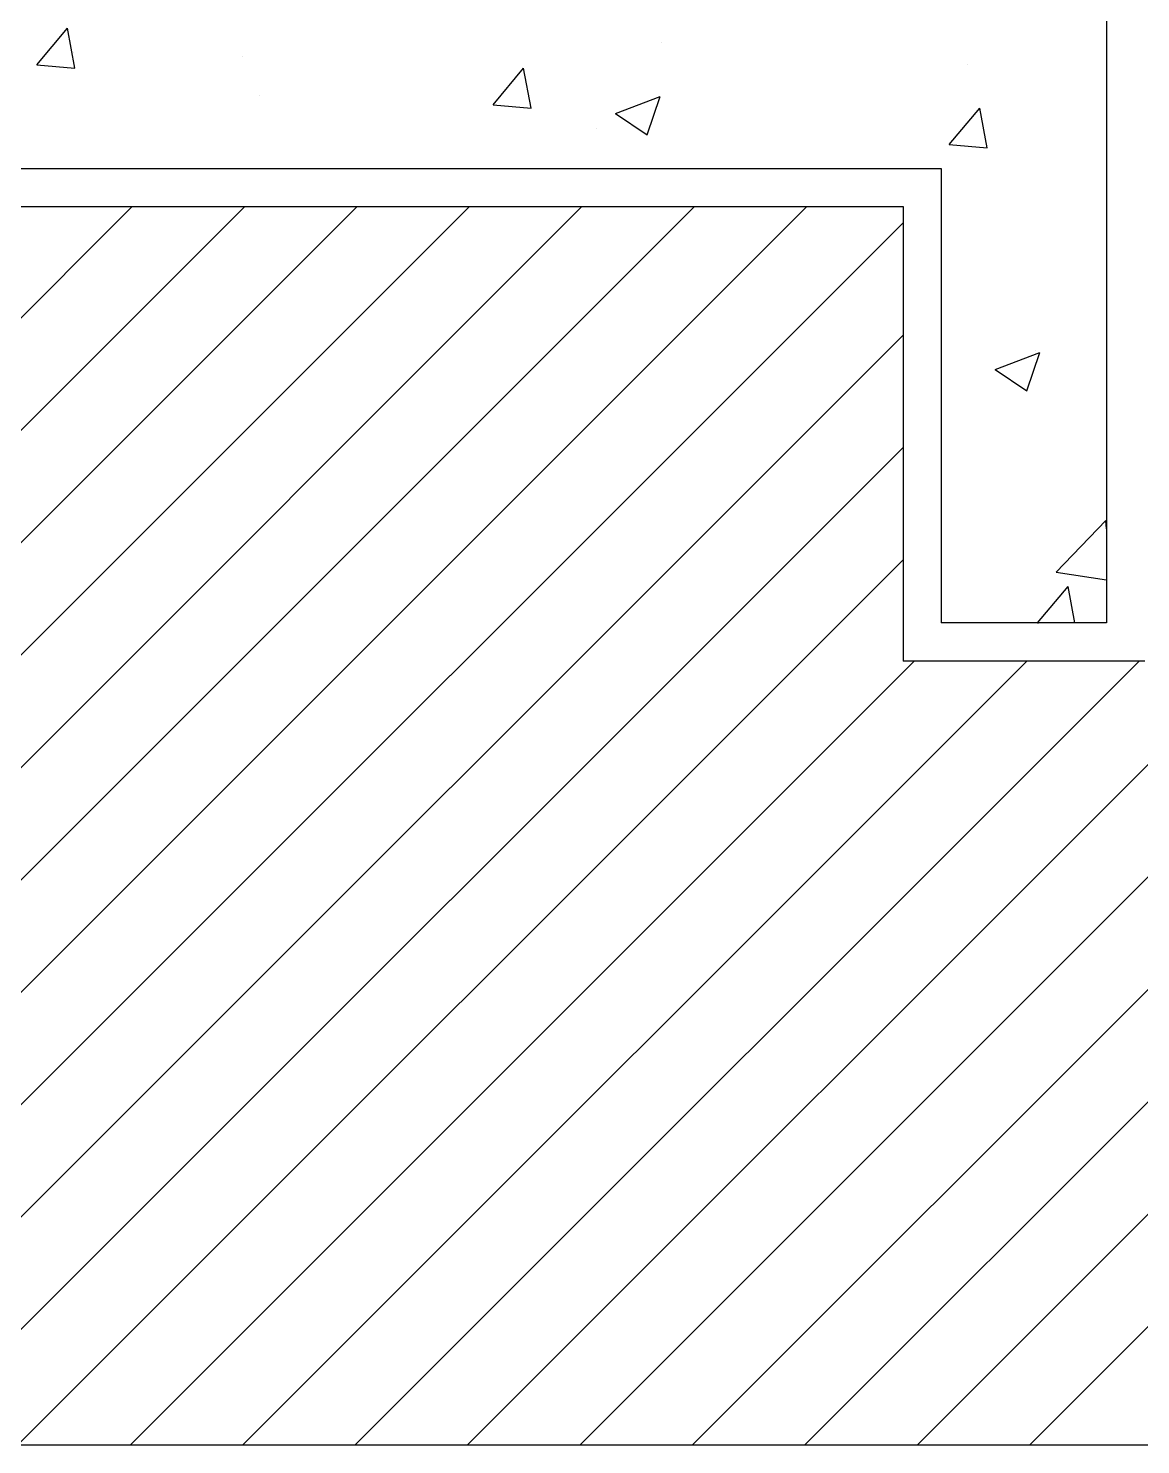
# Model space of a CAD drawing. Extents: x -43 to 70, y -5 to 23.
# Drawn here: x 15.277 to 16.151, y 9.789 to 10.902 of the extents above; entities that cross this region are included whole.
import ezdxf

# ---------------------------------------------------------------- set-up
doc = ezdxf.new("R2010")
doc.units = 0
doc.header["$LTSCALE"] = 20
doc.layers.get('0').update_dxf_attribs({"color": 5, "linetype": 'CONTINUOUS'})
for name, color, linetype in [('BASE', 1, 'CONTINUOUS'), ('CONTRAPIS', 1, 'CONTINUOUS'), ('TEXTO', 1, 'CONTINUOUS')]:
    doc.layers.add(name, color=color, linetype=linetype)

# ---------------------------------------------------------------- blocks, each defined once
blk = doc.blocks.new('*X71')
at = {"color": 0, "linetype": 'CONTINUOUS'}
for p, q in [((15.6221, 9.7885), (16.6259, 10.7923)), ((15.7105, 9.7885), (16.7143, 10.7923)), ((15.7989, 9.7885), (16.8027, 10.7923)), ((15.8873, 9.7885), (16.8911, 10.7923)), ((15.9757, 9.7885), (16.9795, 10.7923)), ((16.0641, 9.7885), (17.0679, 10.7923)), ((14.3847, 9.7885), (15.3585, 10.7623)), ((14.4731, 9.7885), (15.4469, 10.7623)), ((14.5615, 9.7885), (15.5353, 10.7623)), ((14.6499, 9.7885), (15.6236, 10.7623)), ((14.7383, 9.7885), (15.712, 10.7623)), ((14.8267, 9.7885), (15.8004, 10.7623)), ((14.915, 9.7885), (15.8888, 10.7623)), ((15.0034, 9.7885), (15.9645, 10.7496)), ((15.0918, 9.7885), (15.9645, 10.6612)), ((15.1802, 9.7885), (15.9645, 10.5729)), ((15.2686, 9.7885), (15.9645, 10.4845)), ((15.357, 9.7885), (15.9733, 10.4048)), ((15.4454, 9.7885), (16.0617, 10.4048)), ((15.5338, 9.7885), (16.1501, 10.4048))]:
    blk.add_line(p, q, dxfattribs=at)
blk = doc.blocks.new('*X124')
at = {"color": 0, "linetype": 'CONTINUOUS'}
for p, q in [((15.2835, 10.8737), (15.3076, 10.9025)), ((15.3134, 10.8711), (15.3076, 10.9025)), ((15.3121, 10.8837), (15.3121, 10.8837)), ((15.7747, 10.8913), (15.7747, 10.8913)), ((15.2835, 10.8737), (15.3134, 10.8711)), ((15.4448, 10.8805), (15.4448, 10.8805)), ((16.0151, 10.874), (16.0151, 10.874)), ((15.6421, 10.8424), (15.6662, 10.8711)), ((15.672, 10.8397), (15.6662, 10.8711)), ((15.4589, 10.8498), (15.4589, 10.8498)), ((15.6421, 10.8424), (15.672, 10.8398)), ((15.7385, 10.8354), (15.7735, 10.8488)), ((15.7634, 10.8186), (15.7736, 10.8488)), ((16.0007, 10.811), (16.0248, 10.8397)), ((16.0306, 10.8084), (16.0249, 10.8397)), ((15.7385, 10.8354), (15.7634, 10.8186)), ((15.7235, 10.8239), (15.7235, 10.8239)), ((16.0007, 10.811), (16.0306, 10.8084)), ((16.037, 10.6341), (16.072, 10.6475)), ((16.0619, 10.6173), (16.072, 10.6475)), ((16.0686, 10.649), (16.0686, 10.649)), ((16.037, 10.6341), (16.0619, 10.6173)), ((16.0848, 10.4748), (16.1238, 10.5154)), ((16.1245, 10.5087), (16.1238, 10.5153)), ((16.0848, 10.4748), (16.1245, 10.4686)), ((16.0701, 10.4349), (16.0942, 10.4636)), ((16.0995, 10.4348), (16.0942, 10.4636)), ((16.0701, 10.4349), (16.0709, 10.4348))]:
    blk.add_line(p, q, dxfattribs=at)
blk = doc.blocks.new('*X125')
at = {"color": 0, "linetype": 'CONTINUOUS'}
for p, q in [((15.2835, 10.8737), (15.3076, 10.9025)), ((15.3134, 10.8711), (15.3076, 10.9025)), ((15.3121, 10.8837), (15.3121, 10.8837)), ((15.7747, 10.8913), (15.7747, 10.8913)), ((15.2835, 10.8737), (15.3134, 10.8711)), ((15.4448, 10.8805), (15.4448, 10.8805)), ((16.0151, 10.874), (16.0151, 10.874)), ((15.6421, 10.8424), (15.6662, 10.8711)), ((15.672, 10.8397), (15.6662, 10.8711)), ((15.4589, 10.8498), (15.4589, 10.8498)), ((15.6421, 10.8424), (15.672, 10.8398)), ((15.7385, 10.8354), (15.7735, 10.8488)), ((15.7634, 10.8186), (15.7736, 10.8488)), ((16.0007, 10.811), (16.0248, 10.8397)), ((16.0306, 10.8084), (16.0249, 10.8397)), ((15.7385, 10.8354), (15.7634, 10.8186)), ((15.7235, 10.8239), (15.7235, 10.8239)), ((16.0007, 10.811), (16.0306, 10.8084)), ((16.037, 10.6341), (16.072, 10.6475)), ((16.0619, 10.6173), (16.072, 10.6475)), ((16.0686, 10.649), (16.0686, 10.649)), ((16.037, 10.6341), (16.0619, 10.6173)), ((16.0848, 10.4748), (16.1238, 10.5154)), ((16.1245, 10.5087), (16.1238, 10.5153)), ((16.0848, 10.4748), (16.1245, 10.4686)), ((16.0701, 10.4349), (16.0942, 10.4636)), ((16.0995, 10.4348), (16.0942, 10.4636)), ((16.0701, 10.4349), (16.0709, 10.4348))]:
    blk.add_line(p, q, dxfattribs=at)
blk = doc.blocks.new('*X126')
at = {"color": 0, "linetype": 'CONTINUOUS'}
for p, q in [((15.2835, 10.8737), (15.3076, 10.9025)), ((15.3134, 10.8711), (15.3076, 10.9025)), ((15.3121, 10.8837), (15.3121, 10.8837)), ((15.7747, 10.8913), (15.7747, 10.8913)), ((15.2835, 10.8737), (15.3134, 10.8711)), ((15.4448, 10.8805), (15.4448, 10.8805)), ((16.0151, 10.874), (16.0151, 10.874)), ((15.6421, 10.8424), (15.6662, 10.8711)), ((15.672, 10.8397), (15.6662, 10.8711)), ((15.4589, 10.8498), (15.4589, 10.8498)), ((15.6421, 10.8424), (15.672, 10.8398)), ((15.7385, 10.8354), (15.7735, 10.8488)), ((15.7634, 10.8186), (15.7736, 10.8488)), ((16.0007, 10.811), (16.0248, 10.8397)), ((16.0306, 10.8084), (16.0249, 10.8397)), ((15.7385, 10.8354), (15.7634, 10.8186)), ((15.7235, 10.8239), (15.7235, 10.8239)), ((16.0007, 10.811), (16.0306, 10.8084)), ((16.037, 10.6341), (16.072, 10.6475)), ((16.0619, 10.6173), (16.072, 10.6475)), ((16.0686, 10.649), (16.0686, 10.649)), ((16.037, 10.6341), (16.0619, 10.6173)), ((16.0848, 10.4748), (16.1238, 10.5154)), ((16.1245, 10.5087), (16.1238, 10.5153)), ((16.0848, 10.4748), (16.1245, 10.4686)), ((16.0701, 10.4349), (16.0942, 10.4636)), ((16.0995, 10.4348), (16.0942, 10.4636)), ((16.0701, 10.4349), (16.0709, 10.4348))]:
    blk.add_line(p, q, dxfattribs=at)
blk = doc.blocks.new('*X127')
at = {"color": 0, "linetype": 'CONTINUOUS'}
for p, q in [((15.2835, 10.8737), (15.3076, 10.9025)), ((15.3134, 10.8711), (15.3076, 10.9025)), ((15.3121, 10.8837), (15.3121, 10.8837)), ((15.7747, 10.8913), (15.7747, 10.8913)), ((15.2835, 10.8737), (15.3134, 10.8711)), ((15.4448, 10.8805), (15.4448, 10.8805)), ((16.0151, 10.874), (16.0151, 10.874)), ((15.6421, 10.8424), (15.6662, 10.8711)), ((15.672, 10.8397), (15.6662, 10.8711)), ((15.4589, 10.8498), (15.4589, 10.8498)), ((15.6421, 10.8424), (15.672, 10.8398)), ((15.7385, 10.8354), (15.7735, 10.8488)), ((15.7634, 10.8186), (15.7736, 10.8488)), ((16.0007, 10.811), (16.0248, 10.8397)), ((16.0306, 10.8084), (16.0249, 10.8397)), ((15.7385, 10.8354), (15.7634, 10.8186)), ((15.7235, 10.8239), (15.7235, 10.8239)), ((16.0007, 10.811), (16.0306, 10.8084)), ((16.037, 10.6341), (16.072, 10.6475)), ((16.0619, 10.6173), (16.072, 10.6475)), ((16.0686, 10.649), (16.0686, 10.649)), ((16.037, 10.6341), (16.0619, 10.6173)), ((16.0848, 10.4748), (16.1238, 10.5154)), ((16.1245, 10.5087), (16.1238, 10.5153)), ((16.0848, 10.4748), (16.1245, 10.4686)), ((16.0701, 10.4349), (16.0942, 10.4636)), ((16.0995, 10.4348), (16.0942, 10.4636)), ((16.0701, 10.4349), (16.0709, 10.4348))]:
    blk.add_line(p, q, dxfattribs=at)
blk = doc.blocks.new('*X128')
at = {"color": 0, "linetype": 'CONTINUOUS'}
for p, q in [((15.2835, 10.8737), (15.3076, 10.9025)), ((15.3134, 10.8711), (15.3076, 10.9025)), ((15.3121, 10.8837), (15.3121, 10.8837)), ((15.7747, 10.8913), (15.7747, 10.8913)), ((15.2835, 10.8737), (15.3134, 10.8711)), ((15.4448, 10.8805), (15.4448, 10.8805)), ((16.0151, 10.874), (16.0151, 10.874)), ((15.6421, 10.8424), (15.6662, 10.8711)), ((15.672, 10.8397), (15.6662, 10.8711)), ((15.4589, 10.8498), (15.4589, 10.8498)), ((15.6421, 10.8424), (15.672, 10.8398)), ((15.7385, 10.8354), (15.7735, 10.8488)), ((15.7634, 10.8186), (15.7736, 10.8488)), ((16.0007, 10.811), (16.0248, 10.8397)), ((16.0306, 10.8084), (16.0249, 10.8397)), ((15.7385, 10.8354), (15.7634, 10.8186)), ((15.7235, 10.8239), (15.7235, 10.8239)), ((16.0007, 10.811), (16.0306, 10.8084)), ((16.037, 10.6341), (16.072, 10.6475)), ((16.0619, 10.6173), (16.072, 10.6475)), ((16.0686, 10.649), (16.0686, 10.649)), ((16.037, 10.6341), (16.0619, 10.6173)), ((16.0848, 10.4748), (16.1238, 10.5154)), ((16.1245, 10.5087), (16.1238, 10.5153)), ((16.0848, 10.4748), (16.1245, 10.4686)), ((16.0701, 10.4349), (16.0942, 10.4636)), ((16.0995, 10.4348), (16.0942, 10.4636)), ((16.0701, 10.4349), (16.0709, 10.4348))]:
    blk.add_line(p, q, dxfattribs=at)
blk = doc.blocks.new('*X129')
at = {"color": 0, "linetype": 'CONTINUOUS'}
for p, q in [((15.2835, 10.8737), (15.3076, 10.9025)), ((15.3134, 10.8711), (15.3076, 10.9025)), ((15.3121, 10.8837), (15.3121, 10.8837)), ((15.7747, 10.8913), (15.7747, 10.8913)), ((15.2835, 10.8737), (15.3134, 10.8711)), ((15.4448, 10.8805), (15.4448, 10.8805)), ((16.0151, 10.874), (16.0151, 10.874)), ((15.6421, 10.8424), (15.6662, 10.8711)), ((15.672, 10.8397), (15.6662, 10.8711)), ((15.4589, 10.8498), (15.4589, 10.8498)), ((15.6421, 10.8424), (15.672, 10.8398)), ((15.7385, 10.8354), (15.7735, 10.8488)), ((15.7634, 10.8186), (15.7736, 10.8488)), ((16.0007, 10.811), (16.0248, 10.8397)), ((16.0306, 10.8084), (16.0249, 10.8397)), ((15.7385, 10.8354), (15.7634, 10.8186)), ((15.7235, 10.8239), (15.7235, 10.8239)), ((16.0007, 10.811), (16.0306, 10.8084)), ((16.037, 10.6341), (16.072, 10.6475)), ((16.0619, 10.6173), (16.072, 10.6475)), ((16.0686, 10.649), (16.0686, 10.649)), ((16.037, 10.6341), (16.0619, 10.6173)), ((16.0848, 10.4748), (16.1238, 10.5154)), ((16.1245, 10.5087), (16.1238, 10.5153)), ((16.0848, 10.4748), (16.1245, 10.4686)), ((16.0701, 10.4349), (16.0942, 10.4636)), ((16.0995, 10.4348), (16.0942, 10.4636)), ((16.0701, 10.4349), (16.0709, 10.4348))]:
    blk.add_line(p, q, dxfattribs=at)
blk = doc.blocks.new('*X130')
at = {"color": 0, "linetype": 'CONTINUOUS'}
for p, q in [((15.2835, 10.8737), (15.3076, 10.9025)), ((15.3134, 10.8711), (15.3076, 10.9025)), ((15.3121, 10.8837), (15.3121, 10.8837)), ((15.7747, 10.8913), (15.7747, 10.8913)), ((15.2835, 10.8737), (15.3134, 10.8711)), ((15.4448, 10.8805), (15.4448, 10.8805)), ((16.0151, 10.874), (16.0151, 10.874)), ((15.6421, 10.8424), (15.6662, 10.8711)), ((15.672, 10.8397), (15.6662, 10.8711)), ((15.4589, 10.8498), (15.4589, 10.8498)), ((15.6421, 10.8424), (15.672, 10.8398)), ((15.7385, 10.8354), (15.7735, 10.8488)), ((15.7634, 10.8186), (15.7736, 10.8488)), ((16.0007, 10.811), (16.0248, 10.8397)), ((16.0306, 10.8084), (16.0249, 10.8397)), ((15.7385, 10.8354), (15.7634, 10.8186)), ((15.7235, 10.8239), (15.7235, 10.8239)), ((16.0007, 10.811), (16.0306, 10.8084)), ((16.037, 10.6341), (16.072, 10.6475)), ((16.0619, 10.6173), (16.072, 10.6475)), ((16.0686, 10.649), (16.0686, 10.649)), ((16.037, 10.6341), (16.0619, 10.6173)), ((16.0848, 10.4748), (16.1238, 10.5154)), ((16.1245, 10.5087), (16.1238, 10.5153)), ((16.0848, 10.4748), (16.1245, 10.4686)), ((16.0701, 10.4349), (16.0942, 10.4636)), ((16.0995, 10.4348), (16.0942, 10.4636)), ((16.0701, 10.4349), (16.0709, 10.4348))]:
    blk.add_line(p, q, dxfattribs=at)
blk = doc.blocks.new('*X131')
at = {"color": 0, "linetype": 'CONTINUOUS'}
for p, q in [((15.2835, 10.8737), (15.3076, 10.9025)), ((15.3134, 10.8711), (15.3076, 10.9025)), ((15.3121, 10.8837), (15.3121, 10.8837)), ((15.7747, 10.8913), (15.7747, 10.8913)), ((15.2835, 10.8737), (15.3134, 10.8711)), ((15.4448, 10.8805), (15.4448, 10.8805)), ((16.0151, 10.874), (16.0151, 10.874)), ((15.6421, 10.8424), (15.6662, 10.8711)), ((15.672, 10.8397), (15.6662, 10.8711)), ((15.4589, 10.8498), (15.4589, 10.8498)), ((15.6421, 10.8424), (15.672, 10.8398)), ((15.7385, 10.8354), (15.7735, 10.8488)), ((15.7634, 10.8186), (15.7736, 10.8488)), ((16.0007, 10.811), (16.0248, 10.8397)), ((16.0306, 10.8084), (16.0249, 10.8397)), ((15.7385, 10.8354), (15.7634, 10.8186)), ((15.7235, 10.8239), (15.7235, 10.8239)), ((16.0007, 10.811), (16.0306, 10.8084)), ((16.037, 10.6341), (16.072, 10.6475)), ((16.0619, 10.6173), (16.072, 10.6475)), ((16.0686, 10.649), (16.0686, 10.649)), ((16.037, 10.6341), (16.0619, 10.6173)), ((16.0848, 10.4748), (16.1238, 10.5154)), ((16.1245, 10.5087), (16.1238, 10.5153)), ((16.0848, 10.4748), (16.1245, 10.4686)), ((16.0701, 10.4349), (16.0942, 10.4636)), ((16.0995, 10.4348), (16.0942, 10.4636)), ((16.0701, 10.4349), (16.0709, 10.4348))]:
    blk.add_line(p, q, dxfattribs=at)
blk = doc.blocks.new('*X132')
at = {"color": 0, "linetype": 'CONTINUOUS'}
for p, q in [((15.2835, 10.8737), (15.3076, 10.9025)), ((15.3134, 10.8711), (15.3076, 10.9025)), ((15.3121, 10.8837), (15.3121, 10.8837)), ((15.7747, 10.8913), (15.7747, 10.8913)), ((15.2835, 10.8737), (15.3134, 10.8711)), ((15.4448, 10.8805), (15.4448, 10.8805)), ((16.0151, 10.874), (16.0151, 10.874)), ((15.6421, 10.8424), (15.6662, 10.8711)), ((15.672, 10.8397), (15.6662, 10.8711)), ((15.4589, 10.8498), (15.4589, 10.8498)), ((15.6421, 10.8424), (15.672, 10.8398)), ((15.7385, 10.8354), (15.7735, 10.8488)), ((15.7634, 10.8186), (15.7736, 10.8488)), ((16.0007, 10.811), (16.0248, 10.8397)), ((16.0306, 10.8084), (16.0249, 10.8397)), ((15.7385, 10.8354), (15.7634, 10.8186)), ((15.7235, 10.8239), (15.7235, 10.8239)), ((16.0007, 10.811), (16.0306, 10.8084)), ((16.037, 10.6341), (16.072, 10.6475)), ((16.0619, 10.6173), (16.072, 10.6475)), ((16.0686, 10.649), (16.0686, 10.649)), ((16.037, 10.6341), (16.0619, 10.6173)), ((16.0848, 10.4748), (16.1238, 10.5154)), ((16.1245, 10.5087), (16.1238, 10.5153)), ((16.0848, 10.4748), (16.1245, 10.4686)), ((16.0701, 10.4349), (16.0942, 10.4636)), ((16.0995, 10.4348), (16.0942, 10.4636)), ((16.0701, 10.4349), (16.0709, 10.4348))]:
    blk.add_line(p, q, dxfattribs=at)
blk = doc.blocks.new('*X133')
at = {"color": 0, "linetype": 'CONTINUOUS'}
for p, q in [((15.2835, 10.8737), (15.3076, 10.9025)), ((15.3134, 10.8711), (15.3076, 10.9025)), ((15.3121, 10.8837), (15.3121, 10.8837)), ((15.7747, 10.8913), (15.7747, 10.8913)), ((15.2835, 10.8737), (15.3134, 10.8711)), ((15.4448, 10.8805), (15.4448, 10.8805)), ((16.0151, 10.874), (16.0151, 10.874)), ((15.6421, 10.8424), (15.6662, 10.8711)), ((15.672, 10.8397), (15.6662, 10.8711)), ((15.4589, 10.8498), (15.4589, 10.8498)), ((15.6421, 10.8424), (15.672, 10.8398)), ((15.7385, 10.8354), (15.7735, 10.8488)), ((15.7634, 10.8186), (15.7736, 10.8488)), ((16.0007, 10.811), (16.0248, 10.8397)), ((16.0306, 10.8084), (16.0249, 10.8397)), ((15.7385, 10.8354), (15.7634, 10.8186)), ((15.7235, 10.8239), (15.7235, 10.8239)), ((16.0007, 10.811), (16.0306, 10.8084)), ((16.037, 10.6341), (16.072, 10.6475)), ((16.0619, 10.6173), (16.072, 10.6475)), ((16.0686, 10.649), (16.0686, 10.649)), ((16.037, 10.6341), (16.0619, 10.6173)), ((16.0848, 10.4748), (16.1238, 10.5154)), ((16.1245, 10.5087), (16.1238, 10.5153)), ((16.0848, 10.4748), (16.1245, 10.4686)), ((16.0701, 10.4349), (16.0942, 10.4636)), ((16.0995, 10.4348), (16.0942, 10.4636)), ((16.0701, 10.4349), (16.0709, 10.4348))]:
    blk.add_line(p, q, dxfattribs=at)
blk = doc.blocks.new('*X134')
at = {"color": 0, "linetype": 'CONTINUOUS'}
for p, q in [((15.2835, 10.8737), (15.3076, 10.9025)), ((15.3134, 10.8711), (15.3076, 10.9025)), ((15.3121, 10.8837), (15.3121, 10.8837)), ((15.7747, 10.8913), (15.7747, 10.8913)), ((15.2835, 10.8737), (15.3134, 10.8711)), ((15.4448, 10.8805), (15.4448, 10.8805)), ((16.0151, 10.874), (16.0151, 10.874)), ((15.6421, 10.8424), (15.6662, 10.8711)), ((15.672, 10.8397), (15.6662, 10.8711)), ((15.4589, 10.8498), (15.4589, 10.8498)), ((15.6421, 10.8424), (15.672, 10.8398)), ((15.7385, 10.8354), (15.7735, 10.8488)), ((15.7634, 10.8186), (15.7736, 10.8488)), ((16.0007, 10.811), (16.0248, 10.8397)), ((16.0306, 10.8084), (16.0249, 10.8397)), ((15.7385, 10.8354), (15.7634, 10.8186)), ((15.7235, 10.8239), (15.7235, 10.8239)), ((16.0007, 10.811), (16.0306, 10.8084)), ((16.037, 10.6341), (16.072, 10.6475)), ((16.0619, 10.6173), (16.072, 10.6475)), ((16.0686, 10.649), (16.0686, 10.649)), ((16.037, 10.6341), (16.0619, 10.6173)), ((16.0848, 10.4748), (16.1238, 10.5154)), ((16.1245, 10.5087), (16.1238, 10.5153)), ((16.0848, 10.4748), (16.1245, 10.4686)), ((16.0701, 10.4349), (16.0942, 10.4636)), ((16.0995, 10.4348), (16.0942, 10.4636)), ((16.0701, 10.4349), (16.0709, 10.4348))]:
    blk.add_line(p, q, dxfattribs=at)
blk = doc.blocks.new('*X135')
at = {"color": 0, "linetype": 'CONTINUOUS'}
for p, q in [((15.2835, 10.8737), (15.3076, 10.9025)), ((15.3134, 10.8711), (15.3076, 10.9025)), ((15.3121, 10.8837), (15.3121, 10.8837)), ((15.7747, 10.8913), (15.7747, 10.8913)), ((15.2835, 10.8737), (15.3134, 10.8711)), ((15.4448, 10.8805), (15.4448, 10.8805)), ((16.0151, 10.874), (16.0151, 10.874)), ((15.6421, 10.8424), (15.6662, 10.8711)), ((15.672, 10.8397), (15.6662, 10.8711)), ((15.4589, 10.8498), (15.4589, 10.8498)), ((15.6421, 10.8424), (15.672, 10.8398)), ((15.7385, 10.8354), (15.7735, 10.8488)), ((15.7634, 10.8186), (15.7736, 10.8488)), ((16.0007, 10.811), (16.0248, 10.8397)), ((16.0306, 10.8084), (16.0249, 10.8397)), ((15.7385, 10.8354), (15.7634, 10.8186)), ((15.7235, 10.8239), (15.7235, 10.8239)), ((16.0007, 10.811), (16.0306, 10.8084)), ((16.037, 10.6341), (16.072, 10.6475)), ((16.0619, 10.6173), (16.072, 10.6475)), ((16.0686, 10.649), (16.0686, 10.649)), ((16.037, 10.6341), (16.0619, 10.6173)), ((16.0848, 10.4748), (16.1238, 10.5154)), ((16.1245, 10.5087), (16.1238, 10.5153)), ((16.0848, 10.4748), (16.1245, 10.4686)), ((16.0701, 10.4349), (16.0942, 10.4636)), ((16.0995, 10.4348), (16.0942, 10.4636)), ((16.0701, 10.4349), (16.0709, 10.4348))]:
    blk.add_line(p, q, dxfattribs=at)
blk = doc.blocks.new('*X136')
at = {"color": 0, "linetype": 'CONTINUOUS'}
for p, q in [((15.2835, 10.8737), (15.3076, 10.9025)), ((15.3134, 10.8711), (15.3076, 10.9025)), ((15.3121, 10.8837), (15.3121, 10.8837)), ((15.7747, 10.8913), (15.7747, 10.8913)), ((15.2835, 10.8737), (15.3134, 10.8711)), ((15.4448, 10.8805), (15.4448, 10.8805)), ((16.0151, 10.874), (16.0151, 10.874)), ((15.6421, 10.8424), (15.6662, 10.8711)), ((15.672, 10.8397), (15.6662, 10.8711)), ((15.4589, 10.8498), (15.4589, 10.8498)), ((15.6421, 10.8424), (15.672, 10.8398)), ((15.7385, 10.8354), (15.7735, 10.8488)), ((15.7634, 10.8186), (15.7736, 10.8488)), ((16.0007, 10.811), (16.0248, 10.8397)), ((16.0306, 10.8084), (16.0249, 10.8397)), ((15.7385, 10.8354), (15.7634, 10.8186)), ((15.7235, 10.8239), (15.7235, 10.8239)), ((16.0007, 10.811), (16.0306, 10.8084)), ((16.037, 10.6341), (16.072, 10.6475)), ((16.0619, 10.6173), (16.072, 10.6475)), ((16.0686, 10.649), (16.0686, 10.649)), ((16.037, 10.6341), (16.0619, 10.6173)), ((16.0848, 10.4748), (16.1238, 10.5154)), ((16.1245, 10.5087), (16.1238, 10.5153)), ((16.0848, 10.4748), (16.1245, 10.4686)), ((16.0701, 10.4349), (16.0942, 10.4636)), ((16.0995, 10.4348), (16.0942, 10.4636)), ((16.0701, 10.4349), (16.0709, 10.4348))]:
    blk.add_line(p, q, dxfattribs=at)
blk = doc.blocks.new('*X137')
at = {"color": 0, "linetype": 'CONTINUOUS'}
for p, q in [((15.2835, 10.8737), (15.3076, 10.9025)), ((15.3134, 10.8711), (15.3076, 10.9025)), ((15.3121, 10.8837), (15.3121, 10.8837)), ((15.7747, 10.8913), (15.7747, 10.8913)), ((15.2835, 10.8737), (15.3134, 10.8711)), ((15.4448, 10.8805), (15.4448, 10.8805)), ((16.0151, 10.874), (16.0151, 10.874)), ((15.6421, 10.8424), (15.6662, 10.8711)), ((15.672, 10.8397), (15.6662, 10.8711)), ((15.4589, 10.8498), (15.4589, 10.8498)), ((15.6421, 10.8424), (15.672, 10.8398)), ((15.7385, 10.8354), (15.7735, 10.8488)), ((15.7634, 10.8186), (15.7736, 10.8488)), ((16.0007, 10.811), (16.0248, 10.8397)), ((16.0306, 10.8084), (16.0249, 10.8397)), ((15.7385, 10.8354), (15.7634, 10.8186)), ((15.7235, 10.8239), (15.7235, 10.8239)), ((16.0007, 10.811), (16.0306, 10.8084)), ((16.037, 10.6341), (16.072, 10.6475)), ((16.0619, 10.6173), (16.072, 10.6475)), ((16.0686, 10.649), (16.0686, 10.649)), ((16.037, 10.6341), (16.0619, 10.6173)), ((16.0848, 10.4748), (16.1238, 10.5154)), ((16.1245, 10.5087), (16.1238, 10.5153)), ((16.0848, 10.4748), (16.1245, 10.4686)), ((16.0701, 10.4349), (16.0942, 10.4636)), ((16.0995, 10.4348), (16.0942, 10.4636)), ((16.0701, 10.4349), (16.0709, 10.4348))]:
    blk.add_line(p, q, dxfattribs=at)
blk = doc.blocks.new('*X138')
at = {"color": 0, "linetype": 'CONTINUOUS'}
for p, q in [((15.2835, 10.8737), (15.3076, 10.9025)), ((15.3134, 10.8711), (15.3076, 10.9025)), ((15.3121, 10.8837), (15.3121, 10.8837)), ((15.7747, 10.8913), (15.7747, 10.8913)), ((15.2835, 10.8737), (15.3134, 10.8711)), ((15.4448, 10.8805), (15.4448, 10.8805)), ((16.0151, 10.874), (16.0151, 10.874)), ((15.6421, 10.8424), (15.6662, 10.8711)), ((15.672, 10.8397), (15.6662, 10.8711)), ((15.4589, 10.8498), (15.4589, 10.8498)), ((15.6421, 10.8424), (15.672, 10.8398)), ((15.7385, 10.8354), (15.7735, 10.8488)), ((15.7634, 10.8186), (15.7736, 10.8488)), ((16.0007, 10.811), (16.0248, 10.8397)), ((16.0306, 10.8084), (16.0249, 10.8397)), ((15.7385, 10.8354), (15.7634, 10.8186)), ((15.7235, 10.8239), (15.7235, 10.8239)), ((16.0007, 10.811), (16.0306, 10.8084)), ((16.037, 10.6341), (16.072, 10.6475)), ((16.0619, 10.6173), (16.072, 10.6475)), ((16.0686, 10.649), (16.0686, 10.649)), ((16.037, 10.6341), (16.0619, 10.6173)), ((16.0848, 10.4748), (16.1238, 10.5154)), ((16.1245, 10.5087), (16.1238, 10.5153)), ((16.0848, 10.4748), (16.1245, 10.4686)), ((16.0701, 10.4349), (16.0942, 10.4636)), ((16.0995, 10.4348), (16.0942, 10.4636)), ((16.0701, 10.4349), (16.0709, 10.4348))]:
    blk.add_line(p, q, dxfattribs=at)
blk = doc.blocks.new('*X139')
at = {"color": 0, "linetype": 'CONTINUOUS'}
for p, q in [((15.2835, 10.8737), (15.3076, 10.9025)), ((15.3134, 10.8711), (15.3076, 10.9025)), ((15.3121, 10.8837), (15.3121, 10.8837)), ((15.7747, 10.8913), (15.7747, 10.8913)), ((15.2835, 10.8737), (15.3134, 10.8711)), ((15.4448, 10.8805), (15.4448, 10.8805)), ((16.0151, 10.874), (16.0151, 10.874)), ((15.6421, 10.8424), (15.6662, 10.8711)), ((15.672, 10.8397), (15.6662, 10.8711)), ((15.4589, 10.8498), (15.4589, 10.8498)), ((15.6421, 10.8424), (15.672, 10.8398)), ((15.7385, 10.8354), (15.7735, 10.8488)), ((15.7634, 10.8186), (15.7736, 10.8488)), ((16.0007, 10.811), (16.0248, 10.8397)), ((16.0306, 10.8084), (16.0249, 10.8397)), ((15.7385, 10.8354), (15.7634, 10.8186)), ((15.7235, 10.8239), (15.7235, 10.8239)), ((16.0007, 10.811), (16.0306, 10.8084)), ((16.037, 10.6341), (16.072, 10.6475)), ((16.0619, 10.6173), (16.072, 10.6475)), ((16.0686, 10.649), (16.0686, 10.649)), ((16.037, 10.6341), (16.0619, 10.6173)), ((16.0848, 10.4748), (16.1238, 10.5154)), ((16.1245, 10.5087), (16.1238, 10.5153)), ((16.0848, 10.4748), (16.1245, 10.4686)), ((16.0701, 10.4349), (16.0942, 10.4636)), ((16.0995, 10.4348), (16.0942, 10.4636)), ((16.0701, 10.4349), (16.0709, 10.4348))]:
    blk.add_line(p, q, dxfattribs=at)
blk = doc.blocks.new('*X140')
at = {"color": 0, "linetype": 'CONTINUOUS'}
for p, q in [((15.2835, 10.8737), (15.3076, 10.9025)), ((15.3134, 10.8711), (15.3076, 10.9025)), ((15.3121, 10.8837), (15.3121, 10.8837)), ((15.7747, 10.8913), (15.7747, 10.8913)), ((15.2835, 10.8737), (15.3134, 10.8711)), ((15.4448, 10.8805), (15.4448, 10.8805)), ((16.0151, 10.874), (16.0151, 10.874)), ((15.6421, 10.8424), (15.6662, 10.8711)), ((15.672, 10.8397), (15.6662, 10.8711)), ((15.4589, 10.8498), (15.4589, 10.8498)), ((15.6421, 10.8424), (15.672, 10.8398)), ((15.7385, 10.8354), (15.7735, 10.8488)), ((15.7634, 10.8186), (15.7736, 10.8488)), ((16.0007, 10.811), (16.0248, 10.8397)), ((16.0306, 10.8084), (16.0249, 10.8397)), ((15.7385, 10.8354), (15.7634, 10.8186)), ((15.7235, 10.8239), (15.7235, 10.8239)), ((16.0007, 10.811), (16.0306, 10.8084)), ((16.037, 10.6341), (16.072, 10.6475)), ((16.0619, 10.6173), (16.072, 10.6475)), ((16.0686, 10.649), (16.0686, 10.649)), ((16.037, 10.6341), (16.0619, 10.6173)), ((16.0848, 10.4748), (16.1238, 10.5154)), ((16.1245, 10.5087), (16.1238, 10.5153)), ((16.0848, 10.4748), (16.1245, 10.4686)), ((16.0701, 10.4349), (16.0942, 10.4636)), ((16.0995, 10.4348), (16.0942, 10.4636)), ((16.0701, 10.4349), (16.0709, 10.4348))]:
    blk.add_line(p, q, dxfattribs=at)
blk = doc.blocks.new('*X141')
at = {"color": 0, "linetype": 'CONTINUOUS'}
for p, q in [((15.2835, 10.8737), (15.3076, 10.9025)), ((15.3134, 10.8711), (15.3076, 10.9025)), ((15.3121, 10.8837), (15.3121, 10.8837)), ((15.7747, 10.8913), (15.7747, 10.8913)), ((15.2835, 10.8737), (15.3134, 10.8711)), ((15.4448, 10.8805), (15.4448, 10.8805)), ((16.0151, 10.874), (16.0151, 10.874)), ((15.6421, 10.8424), (15.6662, 10.8711)), ((15.672, 10.8397), (15.6662, 10.8711)), ((15.4589, 10.8498), (15.4589, 10.8498)), ((15.6421, 10.8424), (15.672, 10.8398)), ((15.7385, 10.8354), (15.7735, 10.8488)), ((15.7634, 10.8186), (15.7736, 10.8488)), ((16.0007, 10.811), (16.0248, 10.8397)), ((16.0306, 10.8084), (16.0249, 10.8397)), ((15.7385, 10.8354), (15.7634, 10.8186)), ((15.7235, 10.8239), (15.7235, 10.8239)), ((16.0007, 10.811), (16.0306, 10.8084)), ((16.037, 10.6341), (16.072, 10.6475)), ((16.0619, 10.6173), (16.072, 10.6475)), ((16.0686, 10.649), (16.0686, 10.649)), ((16.037, 10.6341), (16.0619, 10.6173)), ((16.0848, 10.4748), (16.1238, 10.5154)), ((16.1245, 10.5087), (16.1238, 10.5153)), ((16.0848, 10.4748), (16.1245, 10.4686)), ((16.0701, 10.4349), (16.0942, 10.4636)), ((16.0995, 10.4348), (16.0942, 10.4636)), ((16.0701, 10.4349), (16.0709, 10.4348))]:
    blk.add_line(p, q, dxfattribs=at)
blk = doc.blocks.new('*X142')
at = {"color": 0, "linetype": 'CONTINUOUS'}
for p, q in [((15.2835, 10.8737), (15.3076, 10.9025)), ((15.3134, 10.8711), (15.3076, 10.9025)), ((15.3121, 10.8837), (15.3121, 10.8837)), ((15.7747, 10.8913), (15.7747, 10.8913)), ((15.2835, 10.8737), (15.3134, 10.8711)), ((15.4448, 10.8805), (15.4448, 10.8805)), ((16.0151, 10.874), (16.0151, 10.874)), ((15.6421, 10.8424), (15.6662, 10.8711)), ((15.672, 10.8397), (15.6662, 10.8711)), ((15.4589, 10.8498), (15.4589, 10.8498)), ((15.6421, 10.8424), (15.672, 10.8398)), ((15.7385, 10.8354), (15.7735, 10.8488)), ((15.7634, 10.8186), (15.7736, 10.8488)), ((16.0007, 10.811), (16.0248, 10.8397)), ((16.0306, 10.8084), (16.0249, 10.8397)), ((15.7385, 10.8354), (15.7634, 10.8186)), ((15.7235, 10.8239), (15.7235, 10.8239)), ((16.0007, 10.811), (16.0306, 10.8084)), ((16.037, 10.6341), (16.072, 10.6475)), ((16.0619, 10.6173), (16.072, 10.6475)), ((16.0686, 10.649), (16.0686, 10.649)), ((16.037, 10.6341), (16.0619, 10.6173)), ((16.0848, 10.4748), (16.1238, 10.5154)), ((16.1245, 10.5087), (16.1238, 10.5153)), ((16.0848, 10.4748), (16.1245, 10.4686)), ((16.0701, 10.4349), (16.0942, 10.4636)), ((16.0995, 10.4348), (16.0942, 10.4636)), ((16.0701, 10.4349), (16.0709, 10.4348))]:
    blk.add_line(p, q, dxfattribs=at)
blk = doc.blocks.new('*X143')
at = {"color": 0, "linetype": 'CONTINUOUS'}
for p, q in [((15.2835, 10.8737), (15.3076, 10.9025)), ((15.3134, 10.8711), (15.3076, 10.9025)), ((15.3121, 10.8837), (15.3121, 10.8837)), ((15.7747, 10.8913), (15.7747, 10.8913)), ((15.2835, 10.8737), (15.3134, 10.8711)), ((15.4448, 10.8805), (15.4448, 10.8805)), ((16.0151, 10.874), (16.0151, 10.874)), ((15.6421, 10.8424), (15.6662, 10.8711)), ((15.672, 10.8397), (15.6662, 10.8711)), ((15.4589, 10.8498), (15.4589, 10.8498)), ((15.6421, 10.8424), (15.672, 10.8398)), ((15.7385, 10.8354), (15.7735, 10.8488)), ((15.7634, 10.8186), (15.7736, 10.8488)), ((16.0007, 10.811), (16.0248, 10.8397)), ((16.0306, 10.8084), (16.0249, 10.8397)), ((15.7385, 10.8354), (15.7634, 10.8186)), ((15.7235, 10.8239), (15.7235, 10.8239)), ((16.0007, 10.811), (16.0306, 10.8084)), ((16.037, 10.6341), (16.072, 10.6475)), ((16.0619, 10.6173), (16.072, 10.6475)), ((16.0686, 10.649), (16.0686, 10.649)), ((16.037, 10.6341), (16.0619, 10.6173)), ((16.0848, 10.4748), (16.1238, 10.5154)), ((16.1245, 10.5087), (16.1238, 10.5153)), ((16.0848, 10.4748), (16.1245, 10.4686)), ((16.0701, 10.4349), (16.0942, 10.4636)), ((16.0995, 10.4348), (16.0942, 10.4636)), ((16.0701, 10.4349), (16.0709, 10.4348))]:
    blk.add_line(p, q, dxfattribs=at)
blk = doc.blocks.new('*X144')
at = {"color": 0, "linetype": 'CONTINUOUS'}
for p, q in [((15.2835, 10.8737), (15.3076, 10.9025)), ((15.3134, 10.8711), (15.3076, 10.9025)), ((15.3121, 10.8837), (15.3121, 10.8837)), ((15.7747, 10.8913), (15.7747, 10.8913)), ((15.2835, 10.8737), (15.3134, 10.8711)), ((15.4448, 10.8805), (15.4448, 10.8805)), ((16.0151, 10.874), (16.0151, 10.874)), ((15.6421, 10.8424), (15.6662, 10.8711)), ((15.672, 10.8397), (15.6662, 10.8711)), ((15.4589, 10.8498), (15.4589, 10.8498)), ((15.6421, 10.8424), (15.672, 10.8398)), ((15.7385, 10.8354), (15.7735, 10.8488)), ((15.7634, 10.8186), (15.7736, 10.8488)), ((16.0007, 10.811), (16.0248, 10.8397)), ((16.0306, 10.8084), (16.0249, 10.8397)), ((15.7385, 10.8354), (15.7634, 10.8186)), ((15.7235, 10.8239), (15.7235, 10.8239)), ((16.0007, 10.811), (16.0306, 10.8084)), ((16.037, 10.6341), (16.072, 10.6475)), ((16.0619, 10.6173), (16.072, 10.6475)), ((16.0686, 10.649), (16.0686, 10.649)), ((16.037, 10.6341), (16.0619, 10.6173)), ((16.0848, 10.4748), (16.1238, 10.5154)), ((16.1245, 10.5087), (16.1238, 10.5153)), ((16.0848, 10.4748), (16.1245, 10.4686)), ((16.0701, 10.4349), (16.0942, 10.4636)), ((16.0995, 10.4348), (16.0942, 10.4636)), ((16.0701, 10.4349), (16.0709, 10.4348))]:
    blk.add_line(p, q, dxfattribs=at)
blk = doc.blocks.new('*X145')
at = {"color": 0, "linetype": 'CONTINUOUS'}
for p, q in [((15.2835, 10.8737), (15.3076, 10.9025)), ((15.3134, 10.8711), (15.3076, 10.9025)), ((15.3121, 10.8837), (15.3121, 10.8837)), ((15.7747, 10.8913), (15.7747, 10.8913)), ((15.2835, 10.8737), (15.3134, 10.8711)), ((15.4448, 10.8805), (15.4448, 10.8805)), ((16.0151, 10.874), (16.0151, 10.874)), ((15.6421, 10.8424), (15.6662, 10.8711)), ((15.672, 10.8397), (15.6662, 10.8711)), ((15.4589, 10.8498), (15.4589, 10.8498)), ((15.6421, 10.8424), (15.672, 10.8398)), ((15.7385, 10.8354), (15.7735, 10.8488)), ((15.7634, 10.8186), (15.7736, 10.8488)), ((16.0007, 10.811), (16.0248, 10.8397)), ((16.0306, 10.8084), (16.0249, 10.8397)), ((15.7385, 10.8354), (15.7634, 10.8186)), ((15.7235, 10.8239), (15.7235, 10.8239)), ((16.0007, 10.811), (16.0306, 10.8084)), ((16.037, 10.6341), (16.072, 10.6475)), ((16.0619, 10.6173), (16.072, 10.6475)), ((16.0686, 10.649), (16.0686, 10.649)), ((16.037, 10.6341), (16.0619, 10.6173)), ((16.0848, 10.4748), (16.1238, 10.5154)), ((16.1245, 10.5087), (16.1238, 10.5153)), ((16.0848, 10.4748), (16.1245, 10.4686)), ((16.0701, 10.4349), (16.0942, 10.4636)), ((16.0995, 10.4348), (16.0942, 10.4636)), ((16.0701, 10.4349), (16.0709, 10.4348))]:
    blk.add_line(p, q, dxfattribs=at)
blk = doc.blocks.new('*X146')
at = {"color": 0, "linetype": 'CONTINUOUS'}
for p, q in [((15.2835, 10.8737), (15.3076, 10.9025)), ((15.3134, 10.8711), (15.3076, 10.9025)), ((15.3121, 10.8837), (15.3121, 10.8837)), ((15.7747, 10.8913), (15.7747, 10.8913)), ((15.2835, 10.8737), (15.3134, 10.8711)), ((15.4448, 10.8805), (15.4448, 10.8805)), ((16.0151, 10.874), (16.0151, 10.874)), ((15.6421, 10.8424), (15.6662, 10.8711)), ((15.672, 10.8397), (15.6662, 10.8711)), ((15.4589, 10.8498), (15.4589, 10.8498)), ((15.6421, 10.8424), (15.672, 10.8398)), ((15.7385, 10.8354), (15.7735, 10.8488)), ((15.7634, 10.8186), (15.7736, 10.8488)), ((16.0007, 10.811), (16.0248, 10.8397)), ((16.0306, 10.8084), (16.0249, 10.8397)), ((15.7385, 10.8354), (15.7634, 10.8186)), ((15.7235, 10.8239), (15.7235, 10.8239)), ((16.0007, 10.811), (16.0306, 10.8084)), ((16.037, 10.6341), (16.072, 10.6475)), ((16.0619, 10.6173), (16.072, 10.6475)), ((16.0686, 10.649), (16.0686, 10.649)), ((16.037, 10.6341), (16.0619, 10.6173)), ((16.0848, 10.4748), (16.1238, 10.5154)), ((16.1245, 10.5087), (16.1238, 10.5153)), ((16.0848, 10.4748), (16.1245, 10.4686)), ((16.0701, 10.4349), (16.0942, 10.4636)), ((16.0995, 10.4348), (16.0942, 10.4636)), ((16.0701, 10.4349), (16.0709, 10.4348))]:
    blk.add_line(p, q, dxfattribs=at)
blk = doc.blocks.new('*X147')
at = {"color": 0, "linetype": 'CONTINUOUS'}
for p, q in [((15.2835, 10.8737), (15.3076, 10.9025)), ((15.3134, 10.8711), (15.3076, 10.9025)), ((15.3121, 10.8837), (15.3121, 10.8837)), ((15.7747, 10.8913), (15.7747, 10.8913)), ((15.2835, 10.8737), (15.3134, 10.8711)), ((15.4448, 10.8805), (15.4448, 10.8805)), ((16.0151, 10.874), (16.0151, 10.874)), ((15.6421, 10.8424), (15.6662, 10.8711)), ((15.672, 10.8397), (15.6662, 10.8711)), ((15.4589, 10.8498), (15.4589, 10.8498)), ((15.6421, 10.8424), (15.672, 10.8398)), ((15.7385, 10.8354), (15.7735, 10.8488)), ((15.7634, 10.8186), (15.7736, 10.8488)), ((16.0007, 10.811), (16.0248, 10.8397)), ((16.0306, 10.8084), (16.0249, 10.8397)), ((15.7385, 10.8354), (15.7634, 10.8186)), ((15.7235, 10.8239), (15.7235, 10.8239)), ((16.0007, 10.811), (16.0306, 10.8084)), ((16.037, 10.6341), (16.072, 10.6475)), ((16.0619, 10.6173), (16.072, 10.6475)), ((16.0686, 10.649), (16.0686, 10.649)), ((16.037, 10.6341), (16.0619, 10.6173)), ((16.0848, 10.4748), (16.1238, 10.5154)), ((16.1245, 10.5087), (16.1238, 10.5153)), ((16.0848, 10.4748), (16.1245, 10.4686)), ((16.0701, 10.4349), (16.0942, 10.4636)), ((16.0995, 10.4348), (16.0942, 10.4636)), ((16.0701, 10.4349), (16.0709, 10.4348))]:
    blk.add_line(p, q, dxfattribs=at)
blk = doc.blocks.new('*X148')
at = {"color": 0, "linetype": 'CONTINUOUS'}
for p, q in [((15.2835, 10.8737), (15.3076, 10.9025)), ((15.3134, 10.8711), (15.3076, 10.9025)), ((15.3121, 10.8837), (15.3121, 10.8837)), ((15.7747, 10.8913), (15.7747, 10.8913)), ((15.2835, 10.8737), (15.3134, 10.8711)), ((15.4448, 10.8805), (15.4448, 10.8805)), ((16.0151, 10.874), (16.0151, 10.874)), ((15.6421, 10.8424), (15.6662, 10.8711)), ((15.672, 10.8397), (15.6662, 10.8711)), ((15.4589, 10.8498), (15.4589, 10.8498)), ((15.6421, 10.8424), (15.672, 10.8398)), ((15.7385, 10.8354), (15.7735, 10.8488)), ((15.7634, 10.8186), (15.7736, 10.8488)), ((16.0007, 10.811), (16.0248, 10.8397)), ((16.0306, 10.8084), (16.0249, 10.8397)), ((15.7385, 10.8354), (15.7634, 10.8186)), ((15.7235, 10.8239), (15.7235, 10.8239)), ((16.0007, 10.811), (16.0306, 10.8084)), ((16.037, 10.6341), (16.072, 10.6475)), ((16.0619, 10.6173), (16.072, 10.6475)), ((16.0686, 10.649), (16.0686, 10.649)), ((16.037, 10.6341), (16.0619, 10.6173)), ((16.0848, 10.4748), (16.1238, 10.5154)), ((16.1245, 10.5087), (16.1238, 10.5153)), ((16.0848, 10.4748), (16.1245, 10.4686)), ((16.0701, 10.4349), (16.0942, 10.4636)), ((16.0995, 10.4348), (16.0942, 10.4636)), ((16.0701, 10.4349), (16.0709, 10.4348))]:
    blk.add_line(p, q, dxfattribs=at)
blk = doc.blocks.new('*X149')
at = {"color": 0, "linetype": 'CONTINUOUS'}
for p, q in [((15.2835, 10.8737), (15.3076, 10.9025)), ((15.3134, 10.8711), (15.3076, 10.9025)), ((15.3121, 10.8837), (15.3121, 10.8837)), ((15.7747, 10.8913), (15.7747, 10.8913)), ((15.2835, 10.8737), (15.3134, 10.8711)), ((15.4448, 10.8805), (15.4448, 10.8805)), ((16.0151, 10.874), (16.0151, 10.874)), ((15.6421, 10.8424), (15.6662, 10.8711)), ((15.672, 10.8397), (15.6662, 10.8711)), ((15.4589, 10.8498), (15.4589, 10.8498)), ((15.6421, 10.8424), (15.672, 10.8398)), ((15.7385, 10.8354), (15.7735, 10.8488)), ((15.7634, 10.8186), (15.7736, 10.8488)), ((16.0007, 10.811), (16.0248, 10.8397)), ((16.0306, 10.8084), (16.0249, 10.8397)), ((15.7385, 10.8354), (15.7634, 10.8186)), ((15.7235, 10.8239), (15.7235, 10.8239)), ((16.0007, 10.811), (16.0306, 10.8084)), ((16.037, 10.6341), (16.072, 10.6475)), ((16.0619, 10.6173), (16.072, 10.6475)), ((16.0686, 10.649), (16.0686, 10.649)), ((16.037, 10.6341), (16.0619, 10.6173)), ((16.0848, 10.4748), (16.1238, 10.5154)), ((16.1245, 10.5087), (16.1238, 10.5153)), ((16.0848, 10.4748), (16.1245, 10.4686)), ((16.0701, 10.4349), (16.0942, 10.4636)), ((16.0995, 10.4348), (16.0942, 10.4636)), ((16.0701, 10.4349), (16.0709, 10.4348))]:
    blk.add_line(p, q, dxfattribs=at)
blk = doc.blocks.new('*X150')
at = {"color": 0, "linetype": 'CONTINUOUS'}
for p, q in [((15.2835, 10.8737), (15.3076, 10.9025)), ((15.3134, 10.8711), (15.3076, 10.9025)), ((15.3121, 10.8837), (15.3121, 10.8837)), ((15.7747, 10.8913), (15.7747, 10.8913)), ((15.2835, 10.8737), (15.3134, 10.8711)), ((15.4448, 10.8805), (15.4448, 10.8805)), ((16.0151, 10.874), (16.0151, 10.874)), ((15.6421, 10.8424), (15.6662, 10.8711)), ((15.672, 10.8397), (15.6662, 10.8711)), ((15.4589, 10.8498), (15.4589, 10.8498)), ((15.6421, 10.8424), (15.672, 10.8398)), ((15.7385, 10.8354), (15.7735, 10.8488)), ((15.7634, 10.8186), (15.7736, 10.8488)), ((16.0007, 10.811), (16.0248, 10.8397)), ((16.0306, 10.8084), (16.0249, 10.8397)), ((15.7385, 10.8354), (15.7634, 10.8186)), ((15.7235, 10.8239), (15.7235, 10.8239)), ((16.0007, 10.811), (16.0306, 10.8084)), ((16.037, 10.6341), (16.072, 10.6475)), ((16.0619, 10.6173), (16.072, 10.6475)), ((16.0686, 10.649), (16.0686, 10.649)), ((16.037, 10.6341), (16.0619, 10.6173)), ((16.0848, 10.4748), (16.1238, 10.5154)), ((16.1245, 10.5087), (16.1238, 10.5153)), ((16.0848, 10.4748), (16.1245, 10.4686)), ((16.0701, 10.4349), (16.0942, 10.4636)), ((16.0995, 10.4348), (16.0942, 10.4636)), ((16.0701, 10.4349), (16.0709, 10.4348))]:
    blk.add_line(p, q, dxfattribs=at)
blk = doc.blocks.new('*X151')
at = {"color": 0, "linetype": 'CONTINUOUS'}
for p, q in [((15.2835, 10.8737), (15.3076, 10.9025)), ((15.3134, 10.8711), (15.3076, 10.9025)), ((15.3121, 10.8837), (15.3121, 10.8837)), ((15.7747, 10.8913), (15.7747, 10.8913)), ((15.2835, 10.8737), (15.3134, 10.8711)), ((15.4448, 10.8805), (15.4448, 10.8805)), ((16.0151, 10.874), (16.0151, 10.874)), ((15.6421, 10.8424), (15.6662, 10.8711)), ((15.672, 10.8397), (15.6662, 10.8711)), ((15.4589, 10.8498), (15.4589, 10.8498)), ((15.6421, 10.8424), (15.672, 10.8398)), ((15.7385, 10.8354), (15.7735, 10.8488)), ((15.7634, 10.8186), (15.7736, 10.8488)), ((16.0007, 10.811), (16.0248, 10.8397)), ((16.0306, 10.8084), (16.0249, 10.8397)), ((15.7385, 10.8354), (15.7634, 10.8186)), ((15.7235, 10.8239), (15.7235, 10.8239)), ((16.0007, 10.811), (16.0306, 10.8084)), ((16.037, 10.6341), (16.072, 10.6475)), ((16.0619, 10.6173), (16.072, 10.6475)), ((16.0686, 10.649), (16.0686, 10.649)), ((16.037, 10.6341), (16.0619, 10.6173)), ((16.0848, 10.4748), (16.1238, 10.5154)), ((16.1245, 10.5087), (16.1238, 10.5153)), ((16.0848, 10.4748), (16.1245, 10.4686)), ((16.0701, 10.4349), (16.0942, 10.4636)), ((16.0995, 10.4348), (16.0942, 10.4636)), ((16.0701, 10.4349), (16.0709, 10.4348))]:
    blk.add_line(p, q, dxfattribs=at)
blk = doc.blocks.new('*X152')
at = {"color": 0, "linetype": 'CONTINUOUS'}
for p, q in [((15.2835, 10.8737), (15.3076, 10.9025)), ((15.3134, 10.8711), (15.3076, 10.9025)), ((15.3121, 10.8837), (15.3121, 10.8837)), ((15.7747, 10.8913), (15.7747, 10.8913)), ((15.2835, 10.8737), (15.3134, 10.8711)), ((15.4448, 10.8805), (15.4448, 10.8805)), ((16.0151, 10.874), (16.0151, 10.874)), ((15.6421, 10.8424), (15.6662, 10.8711)), ((15.672, 10.8397), (15.6662, 10.8711)), ((15.4589, 10.8498), (15.4589, 10.8498)), ((15.6421, 10.8424), (15.672, 10.8398)), ((15.7385, 10.8354), (15.7735, 10.8488)), ((15.7634, 10.8186), (15.7736, 10.8488)), ((16.0007, 10.811), (16.0248, 10.8397)), ((16.0306, 10.8084), (16.0249, 10.8397)), ((15.7385, 10.8354), (15.7634, 10.8186)), ((15.7235, 10.8239), (15.7235, 10.8239)), ((16.0007, 10.811), (16.0306, 10.8084)), ((16.037, 10.6341), (16.072, 10.6475)), ((16.0619, 10.6173), (16.072, 10.6475)), ((16.0686, 10.649), (16.0686, 10.649)), ((16.037, 10.6341), (16.0619, 10.6173)), ((16.0848, 10.4748), (16.1238, 10.5154)), ((16.1245, 10.5087), (16.1238, 10.5153)), ((16.0848, 10.4748), (16.1245, 10.4686)), ((16.0701, 10.4349), (16.0942, 10.4636)), ((16.0995, 10.4348), (16.0942, 10.4636)), ((16.0701, 10.4349), (16.0709, 10.4348))]:
    blk.add_line(p, q, dxfattribs=at)
blk = doc.blocks.new('*X153')
at = {"color": 0, "linetype": 'CONTINUOUS'}
for p, q in [((15.2835, 10.8737), (15.3076, 10.9025)), ((15.3134, 10.8711), (15.3076, 10.9025)), ((15.3121, 10.8837), (15.3121, 10.8837)), ((15.7747, 10.8913), (15.7747, 10.8913)), ((15.2835, 10.8737), (15.3134, 10.8711)), ((15.4448, 10.8805), (15.4448, 10.8805)), ((16.0151, 10.874), (16.0151, 10.874)), ((15.6421, 10.8424), (15.6662, 10.8711)), ((15.672, 10.8397), (15.6662, 10.8711)), ((15.4589, 10.8498), (15.4589, 10.8498)), ((15.6421, 10.8424), (15.672, 10.8398)), ((15.7385, 10.8354), (15.7735, 10.8488)), ((15.7634, 10.8186), (15.7736, 10.8488)), ((16.0007, 10.811), (16.0248, 10.8397)), ((16.0306, 10.8084), (16.0249, 10.8397)), ((15.7385, 10.8354), (15.7634, 10.8186)), ((15.7235, 10.8239), (15.7235, 10.8239)), ((16.0007, 10.811), (16.0306, 10.8084)), ((16.037, 10.6341), (16.072, 10.6475)), ((16.0619, 10.6173), (16.072, 10.6475)), ((16.0686, 10.649), (16.0686, 10.649)), ((16.037, 10.6341), (16.0619, 10.6173)), ((16.0848, 10.4748), (16.1238, 10.5154)), ((16.1245, 10.5087), (16.1238, 10.5153)), ((16.0848, 10.4748), (16.1245, 10.4686)), ((16.0701, 10.4349), (16.0942, 10.4636)), ((16.0995, 10.4348), (16.0942, 10.4636)), ((16.0701, 10.4349), (16.0709, 10.4348))]:
    blk.add_line(p, q, dxfattribs=at)
blk = doc.blocks.new('*X154')
at = {"color": 0, "linetype": 'CONTINUOUS'}
for p, q in [((15.2835, 10.8737), (15.3076, 10.9025)), ((15.3134, 10.8711), (15.3076, 10.9025)), ((15.3121, 10.8837), (15.3121, 10.8837)), ((15.7747, 10.8913), (15.7747, 10.8913)), ((15.2835, 10.8737), (15.3134, 10.8711)), ((15.4448, 10.8805), (15.4448, 10.8805)), ((16.0151, 10.874), (16.0151, 10.874)), ((15.6421, 10.8424), (15.6662, 10.8711)), ((15.672, 10.8397), (15.6662, 10.8711)), ((15.4589, 10.8498), (15.4589, 10.8498)), ((15.6421, 10.8424), (15.672, 10.8398)), ((15.7385, 10.8354), (15.7735, 10.8488)), ((15.7634, 10.8186), (15.7736, 10.8488)), ((16.0007, 10.811), (16.0248, 10.8397)), ((16.0306, 10.8084), (16.0249, 10.8397)), ((15.7385, 10.8354), (15.7634, 10.8186)), ((15.7235, 10.8239), (15.7235, 10.8239)), ((16.0007, 10.811), (16.0306, 10.8084)), ((16.037, 10.6341), (16.072, 10.6475)), ((16.0619, 10.6173), (16.072, 10.6475)), ((16.0686, 10.649), (16.0686, 10.649)), ((16.037, 10.6341), (16.0619, 10.6173)), ((16.0848, 10.4748), (16.1238, 10.5154)), ((16.1245, 10.5087), (16.1238, 10.5153)), ((16.0848, 10.4748), (16.1245, 10.4686)), ((16.0701, 10.4349), (16.0942, 10.4636)), ((16.0995, 10.4348), (16.0942, 10.4636)), ((16.0701, 10.4349), (16.0709, 10.4348))]:
    blk.add_line(p, q, dxfattribs=at)
blk = doc.blocks.new('*X155')
at = {"color": 0, "linetype": 'CONTINUOUS'}
for p, q in [((15.2835, 10.8737), (15.3076, 10.9025)), ((15.3134, 10.8711), (15.3076, 10.9025)), ((15.3121, 10.8837), (15.3121, 10.8837)), ((15.7747, 10.8913), (15.7747, 10.8913)), ((15.2835, 10.8737), (15.3134, 10.8711)), ((15.4448, 10.8805), (15.4448, 10.8805)), ((16.0151, 10.874), (16.0151, 10.874)), ((15.6421, 10.8424), (15.6662, 10.8711)), ((15.672, 10.8397), (15.6662, 10.8711)), ((15.4589, 10.8498), (15.4589, 10.8498)), ((15.6421, 10.8424), (15.672, 10.8398)), ((15.7385, 10.8354), (15.7735, 10.8488)), ((15.7634, 10.8186), (15.7736, 10.8488)), ((16.0007, 10.811), (16.0248, 10.8397)), ((16.0306, 10.8084), (16.0249, 10.8397)), ((15.7385, 10.8354), (15.7634, 10.8186)), ((15.7235, 10.8239), (15.7235, 10.8239)), ((16.0007, 10.811), (16.0306, 10.8084)), ((16.037, 10.6341), (16.072, 10.6475)), ((16.0619, 10.6173), (16.072, 10.6475)), ((16.0686, 10.649), (16.0686, 10.649)), ((16.037, 10.6341), (16.0619, 10.6173)), ((16.0848, 10.4748), (16.1238, 10.5154)), ((16.1245, 10.5087), (16.1238, 10.5153)), ((16.0848, 10.4748), (16.1245, 10.4686)), ((16.0701, 10.4349), (16.0942, 10.4636)), ((16.0995, 10.4348), (16.0942, 10.4636)), ((16.0701, 10.4349), (16.0709, 10.4348))]:
    blk.add_line(p, q, dxfattribs=at)

msp = doc.modelspace()

# ---------------------------------------------------------------- linework, layer by layer
at = {"layer": 'BASE'}
msp.add_line((10.0245, 9.7885), (17.2245, 9.7885), dxfattribs=at)
at = {"layer": 'CONTRAPIS'}
for p, q in [((16.1245, 10.9123), (16.1245, 10.4348)), ((11.2545, 10.7923), (15.9945, 10.7923)), ((15.9945, 10.7923), (15.9945, 10.4348)), ((11.2845, 10.7623), (15.9645, 10.7623)), ((15.9645, 10.7623), (15.9645, 10.4048)), ((16.1245, 10.4348), (15.9945, 10.4348)), ((16.1545, 10.4048), (15.9645, 10.4048))]:
    msp.add_line(p, q, dxfattribs=at)

# ---------------------------------------------------------------- block references
at = {"layer": 'TEXTO', "color": 30, "linetype": 'CONTINUOUS'}
for name in ['*X124', '*X125', '*X126', '*X127', '*X128', '*X129', '*X130', '*X131', '*X132', '*X133', '*X134', '*X135', '*X136', '*X137', '*X138', '*X139', '*X140', '*X141', '*X142', '*X143', '*X144', '*X145', '*X146', '*X147', '*X148', '*X149', '*X150', '*X151', '*X152', '*X153', '*X154', '*X155', '*X71']:
    msp.add_blockref(name, (0, 0), dxfattribs=at)

doc.saveas('drawing.dxf')
